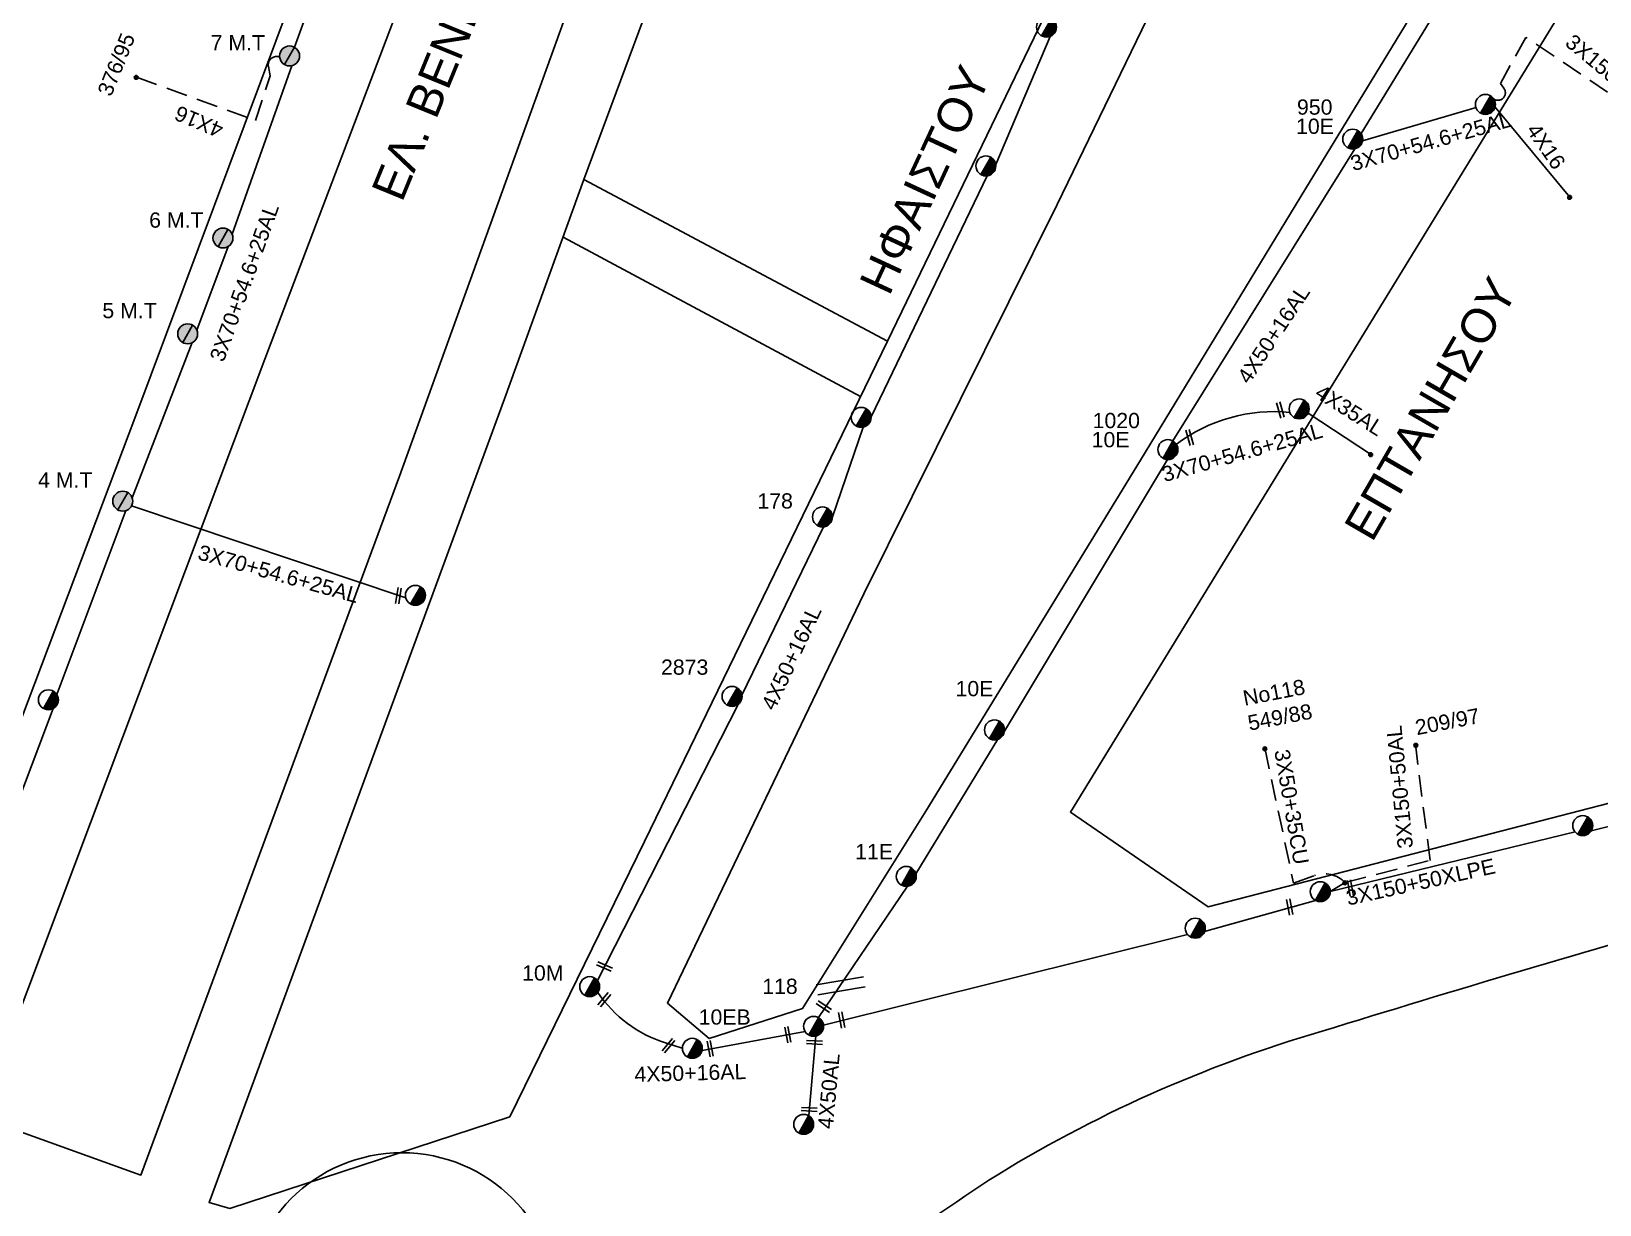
# Model space of a CAD drawing. Header units: millimetres. Extents: x 898 to 3196, y 765 to 1779.
# Drawn here: x 1834.7 to 2020, y 1504.5 to 1643.2 of the extents above; entities that cross this region are included whole.
import ezdxf
from ezdxf.enums import TextEntityAlignment as Align

# ---------------------------------------------------------------- set-up
doc = ezdxf.new("R2010")
doc.units = ezdxf.units.MM
doc.linetypes.add('DASHED', pattern=[19.05, 12.7, -6.35])
for name, color, linetype in [('Γυμνά εναέρια ΧΤ (3Φ)   3x50+35CU', 7, 'Continuous'), ('Γυμνά εναέρια ΧΤ (3Φ)   4x35AL', 7, 'Continuous'), ('Γυμνά εναέρια ΧΤ (3Φ)   4x50AL', 7, 'Continuous'), ('Γυμνά εναέρια ΧΤ και ΦΟΠ (3Φ)   4x50+16AL', 7, 'Continuous'), ('Εναέρια παροχή ΧΤ 4x16', 7, 'SYN_LINE'), ('Επιγραφές - Σχήματα', 7, 'Continuous'), ('Καλώδια ΧΤ   3x150+50AL', 7, 'DASHED'), ('Καλώδια ΧΤ   3x150AL+50XLPE', 7, 'DASHED'), ('Μηχανική τομή', 7, 'Continuous'), ('Στύλος Ξύλινος', 7, 'Continuous'), ('Στύλος Ξύλινος @ 1', 7, 'Continuous'), ('Στύλος ΦΜ', 7, 'Continuous'), ('Στύλος ΦΜ @ 1', 7, 'Continuous'), ('Συνδέσεις', 7, 'Continuous'), ('Συνεστραμμένα ΧΤ   3x70+54.6+25AL', 7, 'SYN_LINE'), ('Τομή', 7, 'Continuous'), ('Υπόβαθρο ΔΕΗ', 7, 'Continuous')]:
    doc.layers.add(name, color=color, linetype=linetype)
doc.styles.add('ar', font='arial.ttf')
doc.styles.get("Standard").update_dxf_attribs({"font": 'arial.ttf'})
doc.linetypes.add('SYN_LINE', pattern='A,0.5,-0.0001,["/\\/\\/\\/",Standard,S=0.1,R=0,X=0,Y=-0.05],-0.25', length=0.7501)

# ---------------------------------------------------------------- blocks, each defined once
blk = doc.blocks.new('ΥΠΑΡΧΩΝ ΤΣΙΜΕΝΤΕΝΙΟΣ ΣΤΥΛΟΣ')
at = {"layer": 'Στύλος ΦΜ'}
blk.add_hatch(color=7, dxfattribs=at).paths.add_polyline_path([(-1.29, -2.28, 0.574793), (2.62, 0, 0.268822), (1.3, 2.27)])
at = {"layer": 'Στύλος ΦΜ', "color": 7}
blk.add_line((-1.29, -2.28), (1.3, 2.27), dxfattribs=at)
blk.add_circle((0, 0), 2.62, dxfattribs=at)
at = {"layer": 'Στύλος ΦΜ', "flags": 4}
for tag, p in [('ΑΡΙΘΜΟΣ', (-4.68, 8.05)), ('ΤΥΠΟΣ', (-4.91, 3.03))]:
    blk.add_attdef(tag, p, '', height=4, dxfattribs=at)
blk = doc.blocks.new('ΥΠΑΡΧΩΝ ΞΥΛΙΝΟΣ ΣΤΥΛΟΣ')
at = {"layer": 'Στύλος Ξύλινος'}
h = blk.add_hatch(color=7, dxfattribs=at)
h.paths.add_polyline_path([(-2.62, 0, 0.270008), (-1.29, -2.28), (1.3, 2.27, 0.576266)])
h.paths.add_polyline_path([(-1.29, -2.28, 0.574793), (2.62, 0, 0.268822), (1.3, 2.27)])
at = {"layer": 'Στύλος Ξύλινος', "color": 7}
blk.add_line((-1.29, -2.28), (1.3, 2.27), dxfattribs=at)
blk.add_circle((0, 0), 2.62, dxfattribs=at)
at = {"layer": 'Στύλος Ξύλινος', "flags": 4}
for tag, p in [('ΑΡΙΘΜΟΣ', (-4.91, 8.6)), ('ΤΥΠΟΣ', (-4.85, 3.39))]:
    blk.add_attdef(tag, p, '', height=4, dxfattribs=at)
blk = doc.blocks.new('ΤΟΜΗ')
at = {"layer": 'Τομή', "ltscale": 40}
for p, q in [((-5.68, 0), (5.68, 0)), ((5.68, -2.33), (-5.68, -2.33))]:
    blk.add_line(p, q, dxfattribs=at)
blk = doc.blocks.new('A$C76D1674A')
at = {"layer": 'Τομή', "xscale": 0.5, "yscale": 0.5, "zscale": 0.5}
blk.add_blockref('ΤΟΜΗ', (2.84, 1.17), dxfattribs=at)
blk = doc.blocks.new('_ΣΥΝΔΕΣΗ')
at = {"layer": 'Συνδέσεις', "linetype": 'SYN_LINE', "ltscale": 40}
blk.add_hatch(color=256, dxfattribs=at).paths.add_polyline_path([(0.5, -0.01, 1), (-0.5, -0.01, 1)])
at = {"layer": 'Συνδέσεις'}
blk.add_circle((0, -0.01), 0.5, dxfattribs=at)
blk = doc.blocks.new('ΜΗΧΑΝΙΚΗ ΤΟΜΗ')
at = {"layer": 'Μηχανική τομή', "ltscale": 40}
for p, q in [((-1.89, 0.78), (1.89, 0.78)), ((1.89, 0), (-1.89, 0))]:
    blk.add_line(p, q, dxfattribs=at)

msp = doc.modelspace()

# ---------------------------------------------------------------- linework, layer by layer
at = {"layer": 'Γυμνά εναέρια ΧΤ (3Φ)   3x50+35CU', "color": 85, "linetype": 'DASHED', "ltscale": 0.2}
msp.add_lwpolyline([(1980.48, 1558.53), (1983.88, 1542.53), (1986.37, 1543.45, -0.300119), (1989.97, 1542.61, 0.430383)], format="xyb", dxfattribs=at)
at = {"layer": 'Γυμνά εναέρια ΧΤ (3Φ)   4x35AL', "color": 1, "linetype": 'SYN_LINE', "ltscale": 10}
msp.add_lwpolyline([(1985.6, 1598.09), (1992.95, 1593.25)], dxfattribs=at)
at = {"layer": 'Γυμνά εναέρια ΧΤ (3Φ)   4x50AL', "color": 85}
msp.add_lwpolyline([(1926.58, 1515.06), (1927.43, 1524.48)], dxfattribs=at)
at = {"layer": 'Γυμνά εναέρια ΧΤ και ΦΟΠ (3Φ)   4x50+16AL', "color": 1}
for points in [[(1991.85, 1631.16), (2011.69, 1663.59)], [(1969.62, 1594.82), (1991.13, 1629.35)], [(1949.71, 1560.52), (1969, 1592.62)], [(1939.25, 1543.63), (1948.95, 1559.55)], [(1927.75, 1526.65), (1938.26, 1542.17)]]:
    msp.add_lwpolyline(points, dxfattribs=at)
at = {"layer": 'Γυμνά εναέρια ΧΤ και ΦΟΠ (3Φ)   4x50+16AL', "color": 85}
for points in [[(1948.68, 1627.48), (1955.1, 1642.64)], [(1933.96, 1597.65), (1947.66, 1626.16)], [(1929.39, 1585.84), (1933, 1596.45)], [(1918.69, 1564.78), (1928.35, 1584.67)], [(1901.63, 1531.04), (1918.23, 1563.67)], [(2019.05, 1548.73), (2061.06, 1559.13)], [(1973.37, 1536.81), (1986.45, 1540.51)], [(1928.33, 1525.76), (1971.34, 1536.48)], [(1926.16, 1525.01), (1913.98, 1522.77)]]:
    msp.add_lwpolyline(points, dxfattribs=at)
at = {"layer": 'Γυμνά εναέρια ΧΤ και ΦΟΠ (3Φ)   4x50+16AL', "color": 85, "linetype": 'Continuous'}
msp.add_lwpolyline([(1988.2, 1541.56), (2017.14, 1548.6)], dxfattribs=at)
at = {"layer": 'Γυμνά εναέρια ΧΤ και ΦΟΠ (3Φ)   4x50+16AL', "color": 85}
msp.add_lwpolyline([(1911.65, 1523.03), (1909.68, 1523.65, -0.169949), (1901.66, 1529.62, -0.836913)], format="xyb", dxfattribs=at)
at = {"layer": 'Εναέρια παροχή ΧΤ 4x16', "color": 173, "linetype": 'DASHED', "ltscale": 0.2}
msp.add_lwpolyline([(1847.14, 1637.83), (1861.23, 1632.7), (1862.96, 1637.99), (1862.74, 1639.1, -0.598924), (1864.07, 1640.19, 0.197587)], format="xyb", dxfattribs=at)
at = {"layer": 'Εναέρια παροχή ΧΤ 4x16', "color": 1, "ltscale": 15}
msp.add_lwpolyline([(2007.68, 1634.26), (2016.52, 1623.65)], dxfattribs=at)
at = {"layer": 'Καλώδια ΧΤ   3x150+50AL', "color": 1, "ltscale": 0.2}
msp.add_lwpolyline([(2027.31, 1631.79), (2011.33, 1642.53), (2008.31, 1637.08), (2008.73, 1636.51, -0.808227), (2007.57, 1635.2, -1.563206)], format="xyb", dxfattribs=at)
at = {"layer": 'Καλώδια ΧΤ   3x150+50AL', "color": 85, "ltscale": 0.2}
msp.add_lwpolyline([(1988.2, 1541.56), (1989.97, 1542.61), (2000, 1545.23), (1998.28, 1558.96)], dxfattribs=at)
at = {"layer": 'Συνδέσεις'}
msp.add_circle((1878.51, 1492.17), 18.5, dxfattribs=at)
at = {"layer": 'Συνεστραμμένα ΧΤ   3x70+54.6+25AL', "color": 173, "ltscale": 20}
for p, q in [((1865.82, 1641.35), (1872.05, 1658.59)), ((1858.46, 1619.26), (1865.49, 1639.18)), ((1854.29, 1607.91), (1857.97, 1617.81)), ((1846.65, 1588.08), (1853.75, 1606.44)), ((1837.74, 1564.83), (1845.91, 1586.59)), ((1846.57, 1587.15), (1878.97, 1576.29)), ((1826.59, 1534.86), (1837.3, 1563.18))]:
    msp.add_line(p, q, dxfattribs=at)
at = {"layer": 'Συνεστραμμένα ΧΤ   3x70+54.6+25AL', "color": 1, "ltscale": 15}
msp.add_lwpolyline([(1992.03, 1630.28), (2005.44, 1634.22)], dxfattribs=at)
msp.add_arc((1981.59, 1579.11), 19.18, 84.4427, 127.0386, dxfattribs=at)
at = {"layer": 'Υπόβαθρο ΔΕΗ'}
for points in [[(1909.16, 1727.93), (1924.9, 1717.76), (1898.11, 1645.77), (1878.22, 1590.64), (1847.68, 1508.03), (1828.6, 1514.86), (1862.31, 1604.47), (1889.91, 1677.24), (1909.16, 1727.93)], [(1932.3, 1713.21), (1974.43, 1686.84), (1960.47, 1657.55), (1935.89, 1606.63), (1907.18, 1547.46), (1891.26, 1514.9), (1858.19, 1504.1), (1855.73, 1504.81), (1870.91, 1546.08), (1890.64, 1599.78), (1900.03, 1625.74), (1919.91, 1679.33), (1932.3, 1713.21)], [(1984.08, 1680.84), (2009.68, 1664.64), (1985.27, 1624.61), (1965.78, 1592.53), (1940.42, 1551.05), (1925.86, 1527.74), (1914.81, 1524.16), (1909.89, 1528.37), (1933.11, 1576.73), (1955.94, 1622.79), (1984.08, 1680.84)], [(1803.67, 1601.91), (1772.86, 1632.6), (1796.5, 1650.93), (1825.29, 1665.12), (1865.42, 1646.93), (1847.08, 1597.82)], [(1900.03, 1625.74), (1935.89, 1606.63)], [(1932.71, 1600.06), (1897.56, 1618.9)], [(1847.08, 1597.82), (1827.09, 1544.99)]]:
    msp.add_lwpolyline(points, dxfattribs=at)
msp.add_lwpolyline([(2022.94, 1657.76), (1957.51, 1550.94), (1973.77, 1539.73), (2078.92, 1566.93), (2125.95, 1578.87), (2135.49, 1583.99)], close=True, dxfattribs=at)
msp.add_lwpolyline([(1094.44, 774.18, -0.044755), (1147.01, 794.04, -0.036394), (1210.25, 806.88, 0.059264), (1278.81, 824.09, 0.111083), (1334.25, 861.3, 0.021842), (1370.02, 901.15, -0.004879), (1428.44, 969.26, -0.007422), (1518.45, 1076.73, 0.003751), (1601.05, 1172.12, -0.005971), (1670.71, 1249.68, -0.005621), (1794.27, 1383.29, -0.043389), (1835.66, 1418.39, -0.000323), (1918.52, 1485.75, -0.024478), (1947.88, 1507.44, -0.068706), (1987.24, 1525.03, -0.01154), (2081.97, 1552, -0.010636)], format="xyb", dxfattribs=at)

# ---------------------------------------------------------------- block references
at = {"layer": 'Μηχανική τομή'}
for p, xscale, yscale, zscale, rotation in [((1982.5, 1598.53), 0.500000000000481, 0.500000000000481, 0.500000000000481, 105.3610852852751), ((1971.79, 1595.28), 0.500000000000481, 0.500000000000481, 0.500000000000481, 105.3610852852751), ((1878.29, 1576.49), 0.500000000000251, 0.500000000000251, 0.500000000000251, 80.68274352405386), ((1990.79, 1541.99), 0.5000000000003131, 0.5000000000003131, 0.5000000000003131, 100.6482524779868), ((1983.61, 1539.76), 0.5000000000003131, 0.5000000000003131, 0.5000000000003131, 100.6482524779868), ((1902.37, 1532.51), 0.5000000000002444, 0.5000000000002444, 0.5000000000002444, 336.6442161329809), ((1902.59, 1528.64), 0.500000000000321, 0.500000000000321, 0.500000000000321, 49.94233749041452), ((1928.27, 1527.79), 0.5000000000001962, 0.5000000000001962, 0.5000000000001962, 326.5361279927939), ((1930.66, 1526.4), 0.5000000000003131, 0.5000000000003131, 0.5000000000003131, 100.6482524779868), ((1924.31, 1524.67), 0.5000000000003131, 0.5000000000003131, 0.5000000000003131, 100.6482524779868), ((1910.17, 1523.21), 0.500000000000321, 0.500000000000321, 0.500000000000321, 49.94233749041452), ((1915.13, 1523.01), 0.5000000000003131, 0.5000000000003131, 0.5000000000003131, 100.6482524779868), ((1927.25, 1523.53), 0.5000000000002216, 0.5000000000002216, 0.5000000000002216, 357.4957203017595), ((1926.64, 1515.61), 0.5000000000002216, 0.5000000000002216, 0.5000000000002216, 357.4957203017595)]:
    msp.add_blockref('ΜΗΧΑΝΙΚΗ ΤΟΜΗ', p, dxfattribs=dict(at, xscale=xscale, yscale=yscale, zscale=zscale, rotation=rotation))
at = {"layer": 'Στύλος Ξύλινος @ 1', "ltscale": 40}
ref = msp.add_blockref('ΥΠΑΡΧΩΝ ΞΥΛΙΝΟΣ ΣΤΥΛΟΣ', (1865.24, 1640.33), dxfattribs=dict(at, xscale=0.4499999999998181, yscale=0.4499999999998181, zscale=0.4499999999998181))
ref.add_attrib('ΤΥΠΟΣ', '7 M.T', (1855.91, 1640.99), dxfattribs={"layer": 'Στύλος Ξύλινος', "height": 1.8, "flags": 4})
ref = msp.add_blockref('ΥΠΑΡΧΩΝ ΞΥΛΙΝΟΣ ΣΤΥΛΟΣ', (1857.37, 1618.81), dxfattribs=dict(at, xscale=0.4499999999998181, yscale=0.4499999999998181, zscale=0.4499999999998181))
ref.add_attrib('ΤΥΠΟΣ', '6 M.T', (1848.65, 1620.03), dxfattribs={"layer": 'Στύλος Ξύλινος', "height": 1.8, "flags": 4})
ref = msp.add_blockref('ΥΠΑΡΧΩΝ ΞΥΛΙΝΟΣ ΣΤΥΛΟΣ', (1853.2, 1607.48), dxfattribs=dict(at, xscale=0.4499999999998181, yscale=0.4499999999998181, zscale=0.4499999999998181))
ref.add_attrib('ΤΥΠΟΣ', '5 M.T', (1843.12, 1609.33), dxfattribs={"layer": 'Στύλος Ξύλινος', "height": 1.8, "flags": 4})
ref = msp.add_blockref('ΥΠΑΡΧΩΝ ΞΥΛΙΝΟΣ ΣΤΥΛΟΣ', (1845.53, 1587.7), dxfattribs=dict(at, xscale=0.4499999999998181, yscale=0.4499999999998181, zscale=0.4499999999998181))
ref.add_attrib('ΤΥΠΟΣ', '4 M.T', (1835.52, 1589.3), dxfattribs={"layer": 'Στύλος Ξύλινος', "height": 1.8, "flags": 4})
at = {"layer": 'Στύλος ΦΜ @ 1', "ltscale": 40, "xscale": 0.4499999999998181, "yscale": 0.4499999999998181, "zscale": 0.4499999999998181}
for p in [(1954.68, 1643.74), (2006.55, 1634.6), (1947.52, 1627.33), (1984.54, 1598.61), (1932.78, 1597.61), (1880.11, 1576.57), (2018.05, 1549.35), (1987.03, 1541.54), (1972.26, 1537.22), (1925.99, 1514.03)]:
    msp.add_blockref('ΥΠΑΡΧΩΝ ΤΣΙΜΕΝΤΕΝΙΟΣ ΣΤΥΛΟΣ', p, dxfattribs=at)
at = {"layer": 'Στύλος ΦΜ @ 1', "ltscale": 40}
ref = msp.add_blockref('ΥΠΑΡΧΩΝ ΤΣΙΜΕΝΤΕΝΙΟΣ ΣΤΥΛΟΣ', (1990.87, 1630.5), dxfattribs=dict(at, xscale=0.4499999999998181, yscale=0.4499999999998181, zscale=0.4499999999998181))
ref.add_attrib('ΤΥΠΟΣ', '10E', (1984.17, 1631.12), dxfattribs={"layer": 'Στύλος ΦΜ', "height": 1.8, "flags": 4})
ref.add_attrib('ΑΡΙΘΜΟΣ', '950', (1984.28, 1633.39), dxfattribs={"layer": 'Στύλος ΦΜ', "height": 1.8, "flags": 4})
ref = msp.add_blockref('ΥΠΑΡΧΩΝ ΤΣΙΜΕΝΤΕΝΙΟΣ ΣΤΥΛΟΣ', (1969.03, 1593.8), dxfattribs=dict(at, xscale=0.4499999999998181, yscale=0.4499999999998181, zscale=0.4499999999998181))
ref.add_attrib('ΤΥΠΟΣ', '10E', (1960.02, 1594.07), dxfattribs={"layer": 'Στύλος ΦΜ', "height": 1.8, "flags": 4})
ref.add_attrib('ΑΡΙΘΜΟΣ', '1020', (1960.13, 1596.33), dxfattribs={"layer": 'Στύλος ΦΜ', "height": 1.8, "flags": 4})
ref = msp.add_blockref('ΥΠΑΡΧΩΝ ΤΣΙΜΕΝΤΕΝΙΟΣ ΣΤΥΛΟΣ', (1928.21, 1585.84), dxfattribs=dict(at, xscale=0.4499999999998181, yscale=0.4499999999998181, zscale=0.4499999999998181))
ref.add_attrib('ΤΥΠΟΣ', '178', (1920.52, 1586.83), dxfattribs={"layer": 'Στύλος ΦΜ', "height": 1.8, "flags": 4})
ref = msp.add_blockref('ΥΠΑΡΧΩΝ ΤΣΙΜΕΝΤΕΝΙΟΣ ΣΤΥΛΟΣ', (1836.74, 1564.22), dxfattribs=dict(at, xscale=0.4499999999998181, yscale=0.4499999999998181, zscale=0.4499999999998181))
ref.add_attrib('ΤΥΠΟΣ', '3 M.T', (1824.42, 1566.46), dxfattribs={"layer": 'Στύλος ΦΜ', "height": 1.8, "flags": 4})
ref = msp.add_blockref('ΥΠΑΡΧΩΝ ΤΣΙΜΕΝΤΕΝΙΟΣ ΣΤΥΛΟΣ', (1917.53, 1564.62), dxfattribs=dict(at, xscale=0.4499999999998181, yscale=0.4499999999998181, zscale=0.4499999999998181))
ref.add_attrib('ΤΥΠΟΣ', '2873', (1909.13, 1567.18), dxfattribs={"layer": 'Στύλος ΦΜ', "height": 1.8, "flags": 4})
ref = msp.add_blockref('ΥΠΑΡΧΩΝ ΤΣΙΜΕΝΤΕΝΙΟΣ ΣΤΥΛΟΣ', (1948.54, 1560.66), dxfattribs=dict(at, xscale=0.4499999999998181, yscale=0.4499999999998181, zscale=0.4499999999998181))
ref.add_attrib('ΤΥΠΟΣ', '10E', (1943.93, 1564.64), dxfattribs={"layer": 'Στύλος ΦΜ', "height": 1.8, "flags": 4})
ref = msp.add_blockref('ΥΠΑΡΧΩΝ ΤΣΙΜΕΝΤΕΝΙΟΣ ΣΤΥΛΟΣ', (1938.11, 1543.34), dxfattribs=dict(at, xscale=0.4499999999998181, yscale=0.4499999999998181, zscale=0.4499999999998181))
ref.add_attrib('ΤΥΠΟΣ', '11E', (1932.07, 1545.37), dxfattribs={"layer": 'Στύλος ΦΜ', "height": 1.8, "flags": 4})
ref = msp.add_blockref('ΥΠΑΡΧΩΝ ΤΣΙΜΕΝΤΕΝΙΟΣ ΣΤΥΛΟΣ', (1900.7, 1530.31), dxfattribs=dict(at, xscale=0.4499999999998181, yscale=0.4499999999998181, zscale=0.4499999999998181))
ref.add_attrib('ΤΥΠΟΣ', '10M', (1892.72, 1531.03), dxfattribs={"layer": 'Στύλος ΦΜ', "height": 1.8, "flags": 4})
ref = msp.add_blockref('ΥΠΑΡΧΩΝ ΤΣΙΜΕΝΤΕΝΙΟΣ ΣΤΥΛΟΣ', (1927.16, 1525.62), dxfattribs=dict(at, xscale=0.4499999999998181, yscale=0.4499999999998181, zscale=0.4499999999998181))
ref.add_attrib('ΤΥΠΟΣ', '118', (1921.09, 1529.45), dxfattribs={"layer": 'Στύλος ΦΜ', "height": 1.8, "flags": 4})
ref = msp.add_blockref('ΥΠΑΡΧΩΝ ΤΣΙΜΕΝΤΕΝΙΟΣ ΣΤΥΛΟΣ', (1912.83, 1523.02), dxfattribs=dict(at, xscale=0.4499999999998181, yscale=0.4499999999998181, zscale=0.4499999999998181))
ref.add_attrib('ΤΥΠΟΣ', '10EB', (1913.58, 1525.82), dxfattribs={"layer": 'Στύλος ΦΜ', "height": 1.8, "flags": 4})
at = {"layer": 'Συνδέσεις', "xscale": 0.4500000000000455, "yscale": 0.4500000000000455, "zscale": 0.4500000000000455}
for p in [(1847.11, 1637.8), (2016.5, 1623.62), (1992.98, 1593.21), (1980.49, 1558.43), (1998.32, 1558.84), (1989.93, 1542.58)]:
    msp.add_blockref('_ΣΥΝΔΕΣΗ', p, dxfattribs=at)
at = {"layer": 'Τομή', "color": 154, "linetype": 'Continuous', "lineweight": 50, "ltscale": 20, "rotation": 9.609672698030625}
msp.add_blockref('A$C76D1674A', (1927.65, 1529.35), dxfattribs=at)

# ---------------------------------------------------------------- texts
at = {"layer": 'Γυμνά εναέρια ΧΤ (3Φ)   3x50+35CU', "linetype": 'Continuous'}
msp.add_text('3X50+35CU', height=1.8, rotation=279.8082, dxfattribs=at).set_placement((1983.65, 1551.56), align=Align.MIDDLE)
at = {"layer": 'Γυμνά εναέρια ΧΤ (3Φ)   4x35AL', "linetype": 'Continuous'}
msp.add_text('4X35AL', height=1.8, rotation=327.5694, dxfattribs=at).set_placement((1990.51, 1598.46), align=Align.MIDDLE)
at = {"layer": 'Γυμνά εναέρια ΧΤ (3Φ)   4x50AL', "linetype": 'Continuous'}
msp.add_text('4X50AL', height=1.8, rotation=84.7483, dxfattribs=at).set_placement((1928.95, 1517.97), align=Align.MIDDLE)
at = {"layer": 'Γυμνά εναέρια ΧΤ και ΦΟΠ (3Φ)   4x50+16AL', "linetype": 'Continuous'}
for rotation, p in [(56.4358, (1981.51, 1607.43)), (64.7979, (1924.53, 1569.19)), (1.533, (1912.6, 1520.11))]:
    msp.add_text('4X50+16AL', height=1.8, rotation=rotation, dxfattribs=at).set_placement(p, align=Align.MIDDLE)
at = {"layer": 'Εναέρια παροχή ΧΤ 4x16', "linetype": 'Continuous'}
for rotation, p in [(157.2081, (1854.53, 1632.55)), (304.6241, (2013.72, 1629.65))]:
    msp.add_text('4X16', height=1.8, rotation=rotation, dxfattribs=at).set_placement(p, align=Align.MIDDLE)
at = {"layer": 'Επιγραφές - Σχήματα', "linetype": 'Continuous', "attachment_point": 1, "style": 'ar'}
for s, insert, char_height, width, rotation in [('ΕΛ. ΒΕΝΙΖΕΛΟΥ', (1874.82, 1624.43), 4, 42.4586, 67.7119), ('376/95', (1842.48, 1636.1), 1.8, 14.4909, 67.9535), ('ΗΦΑΙΣΤΟΥ', (1932.46, 1613.52), 4, 42.4586, 65.1098), ('ΕΠΤΑΝΗΣΟΥ', (1989.69, 1584.72), 4, 42.4586, 59.9162), ('Νο118\\P549/88', (1977.75, 1565.27), 1.8, 14.4473, 11.0018), ('\\P209/97', (1997.53, 1564.74), 1.8, 14.4473, 11.0018)]:
    msp.add_mtext(s, dxfattribs=dict(at, insert=insert, char_height=char_height, width=width, rotation=rotation))
at = {"layer": 'Καλώδια ΧΤ   3x150+50AL', "linetype": 'Continuous'}
for rotation, p in [(320.1784, (2022.02, 1637.69)), (95.4217, (1996.41, 1553.91))]:
    msp.add_text('3X150+50AL', height=1.8, rotation=rotation, dxfattribs=at).set_placement(p, align=Align.MIDDLE)
at = {"layer": 'Καλώδια ΧΤ   3x150AL+50XLPE', "linetype": 'Continuous'}
msp.add_text('3X150+50XLPE', height=1.8, rotation=12.4038, dxfattribs=at).set_placement((1998.89, 1542.69), align=Align.MIDDLE)
at = {"layer": 'Συνεστραμμένα ΧΤ   3x70+54.6+25AL', "linetype": 'Continuous'}
for rotation, p in [(15.783, (2000.09, 1630.23)), (70.3663, (1859.89, 1613.57)), (15.783, (1977.8, 1593.47)), (344.5042, (1863.94, 1579.11))]:
    msp.add_text('3X70+54.6+25AL', height=1.8, rotation=rotation, dxfattribs=at).set_placement(p, align=Align.MIDDLE)

doc.saveas('drawing.dxf')
